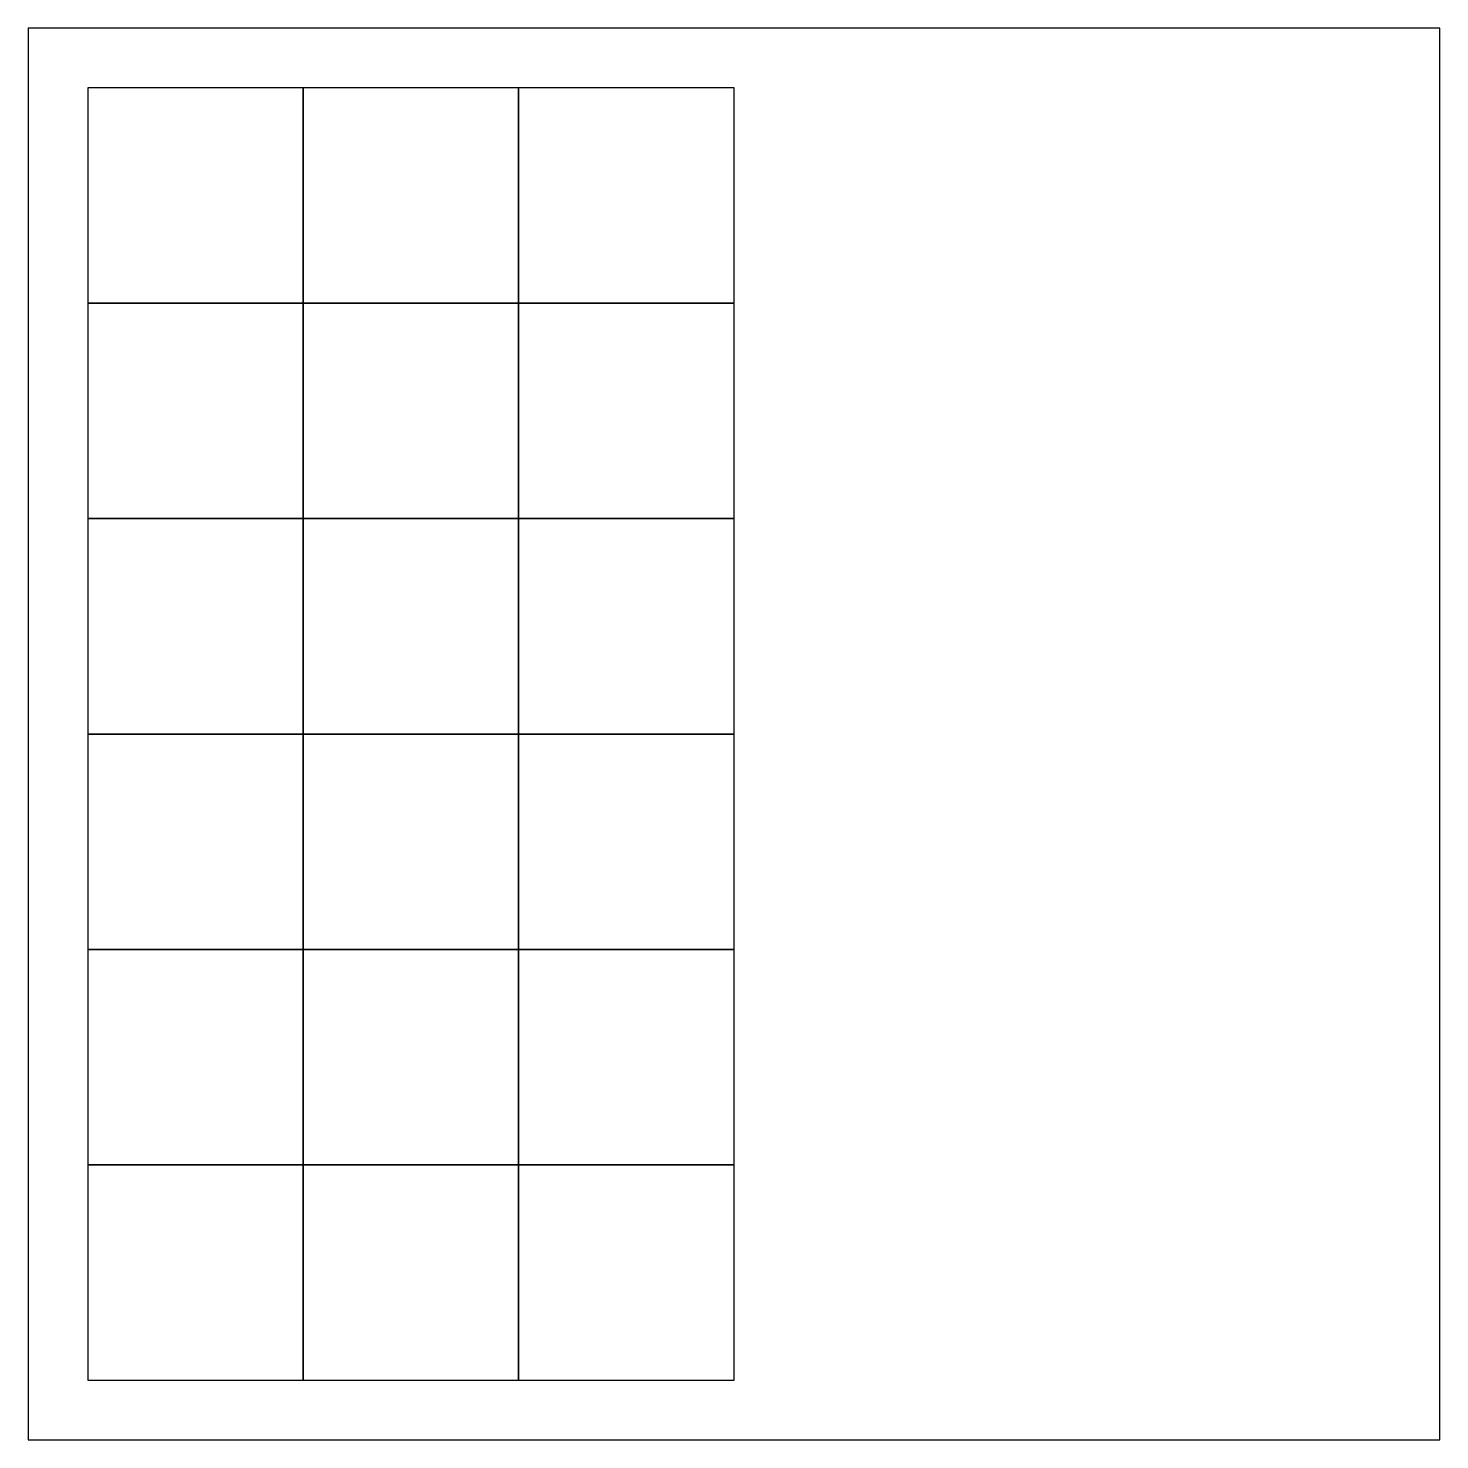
# Model space of a CAD drawing. Header units: millimetres. Extents: x -32768 to 32768, y -32768 to 32768.
import ezdxf

# ---------------------------------------------------------------- set-up
doc = ezdxf.new("R2010")
doc.units = ezdxf.units.MM
doc.layers.get('0').update_dxf_attribs({"linetype": 'CONTINUOUS'})

msp = doc.modelspace()

# ---------------------------------------------------------------- linework, layer by layer
for points in [[(32767.5, -32767.5), (32767.5, 32767.5), (-32767.5, 32767.5), (-32767.5, -32767.5)], [(-20000, 20000), (-20000, 30000), (-30000, 30000), (-30000, 20000)], [(-10000, 20000), (-10000, 30000), (-20000, 30000), (-20000, 20000)], [(0, 20000), (0, 30000), (-10000, 30000), (-10000, 20000)], [(-20000, 10000), (-20000, 20000), (-30000, 20000), (-30000, 10000)], [(-10000, 10000), (-10000, 20000), (-20000, 20000), (-20000, 10000)], [(0, 10000), (0, 20000), (-10000, 20000), (-10000, 10000)], [(-20000, 0), (-20000, 10000), (-30000, 10000), (-30000, 0)], [(-10000, 0), (-10000, 10000), (-20000, 10000), (-20000, 0)], [(0, 0), (0, 10000), (-10000, 10000), (-10000, 0)], [(-20000, -10000), (-20000, 0), (-30000, 0), (-30000, -10000)], [(-20000, -10000), (-20000, 0), (-30000, 0), (-30000, -10000)], [(-10000, -10000), (-10000, 0), (-20000, 0), (-20000, -10000)], [(-10000, -10000), (-10000, 0), (-20000, 0), (-20000, -10000)], [(0, 0), (-10000, 0), (-10000, -10000), (0, -10000)], [(-20000, -20000), (-20000, -10000), (-30000, -10000), (-30000, -20000)], [(-10000, -20000), (-10000, -10000), (-20000, -10000), (-20000, -20000)], [(0, -20000), (0, -10000), (-10000, -10000), (-10000, -20000)], [(-20000, -30000), (-20000, -20000), (-30000, -20000), (-30000, -30000)], [(-10000, -30000), (-10000, -20000), (-20000, -20000), (-20000, -30000)], [(0, -30000), (0, -20000), (-10000, -20000), (-10000, -30000)]]:
    msp.add_lwpolyline(points, close=True)

doc.saveas('drawing.dxf')
